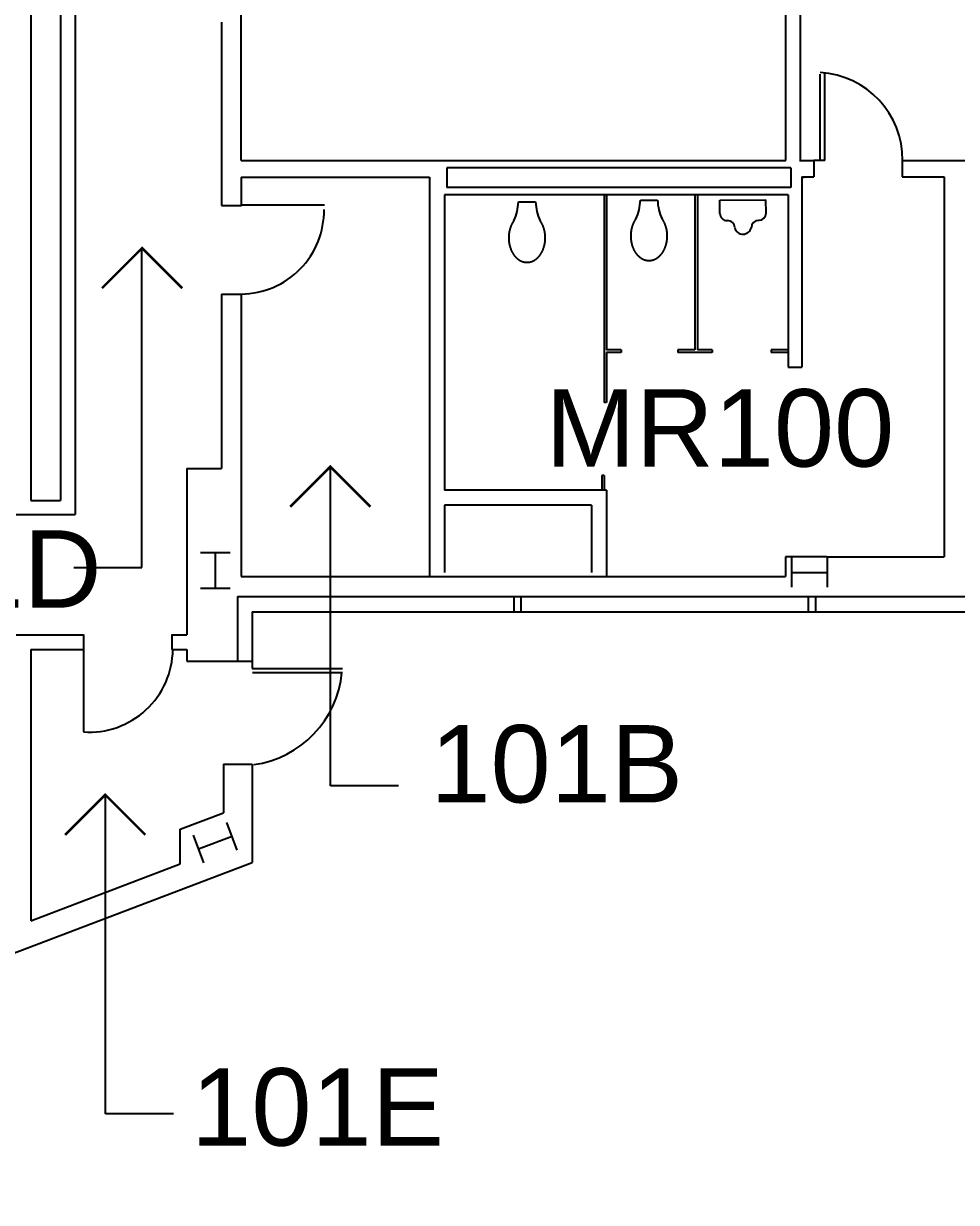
# Model space of a CAD drawing. Header units: inches. Extents: x -3488 to 2453, y 689 to 3968.
# Drawn here: x 855.2 to 1234.7, y 1318.1 to 1797.6 of the extents above; entities that cross this region are included whole.
import ezdxf

# ---------------------------------------------------------------- set-up
doc = ezdxf.new("R2010")
doc.units = ezdxf.units.IN
doc.header["$LTSCALE"] = 96
doc.header["$MEASUREMENT"] = 0
for name, color, linetype in [('A-DOOR', 4, 'CONTINUOUS'), ('A-PFLR-TEXT', 3, 'CONTINUOUS'), ('A-WALL', 5, 'CONTINUOUS'), ('P-SANR-EQPM', 5, 'CONTINUOUS'), ('S-COLS', 6, 'CONTINUOUS')]:
    doc.layers.add(name, color=color, linetype=linetype)
doc.styles.get("Standard").update_dxf_attribs({"font": 'arial.ttf'})

msp = doc.modelspace()

# ---------------------------------------------------------------- linework, layer by layer
at = {"layer": 'A-DOOR'}
for p, q in [((1179.33, 1741.91), (1179.33, 1777.12)), ((1181.25, 1741.91), (1181.25, 1777.68)), ((1181.25, 1741.91), (1179.33, 1741.91)), ((943.82, 1723.97), (977.68, 1723.97)), ((879.59, 1543.03), (879.59, 1509.46)), ((948.21, 1535.3), (984.92, 1535.3)), ((948.35, 1533.59), (984.92, 1533.59))]:
    msp.add_line(p, q, dxfattribs=at)
for centre, radius, start, end in [((1177.33, 1742.26), 35.48, 359.447, 86.7775), ((943.47, 1721.61), 34, 270.5815, 0.7407), ((881.95, 1543.38), 34, 266.0181, 359.4185), ((943.17, 1537.51), 41.74, 277.8145, 354.6993)]:
    msp.add_arc(centre, radius, start, end, dxfattribs=at)
at = {"layer": 'A-PFLR-TEXT'}
for p, q in [((903.37, 1576.43), (903.37, 1705.53)), ((980.07, 1487.52), (980.07, 1616.62)), ((875.68, 1576.43), (903.37, 1576.43)), ((1007.77, 1487.52), (980.07, 1487.52)), ((888.52, 1354.06), (888.52, 1483.16)), ((916.21, 1354.06), (888.52, 1354.06))]:
    msp.add_line(p, q, dxfattribs=at)
at = {"layer": 'A-PFLR-TEXT', "const_width": 1}
for points in [[(887.14, 1689.99), (903.44, 1706.29), (919.76, 1689.97)], [(996.31, 1601.08), (980.01, 1617.38), (963.69, 1601.06)], [(904.75, 1467.62), (888.45, 1483.92), (872.13, 1467.6)]]:
    msp.add_lwpolyline(points, dxfattribs=at)
at = {"layer": 'A-WALL'}
for p, q in [((1165.35, 1741.91), (1165.35, 2059.17)), ((943.71, 1741.91), (943.71, 1989.32)), ((876.21, 1980.88), (876.21, 1597.92)), ((858.21, 1973.16), (858.21, 1603.58)), ((870.21, 1973.16), (870.21, 1603.58)), ((1171.35, 1741.91), (1171.35, 1805.13)), ((935.71, 1798.16), (935.71, 1723.61)), ((943.71, 1741.91), (1165.35, 1741.91)), ((1170.86, 1741.91), (1176.66, 1741.91)), ((1176.66, 1741.91), (1176.66, 1735.23)), ((1179.33, 1741.91), (1176.66, 1741.91)), ((1212.66, 1741.91), (1212.66, 1735.23)), ((1212.66, 1741.91), (1258.66, 1741.91)), ((1027.37, 1738.91), (1027.37, 1730.91)), ((1167.37, 1738.91), (1027.37, 1738.91)), ((1167.37, 1738.91), (1167.37, 1730.91)), ((943.71, 1735.2), (943.71, 1723.61)), ((943.71, 1735.2), (1020.32, 1735.2)), ((1020.32, 1735.2), (1020.32, 1572.76)), ((1171.8, 1735.23), (1171.8, 1657.85)), ((1171.8, 1735.23), (1176.66, 1735.23)), ((1171.8, 1735.2), (1172.81, 1735.2)), ((1212.66, 1735.23), (1229.73, 1735.23)), ((1229.73, 1735.23), (1229.73, 1580.71)), ((1026.43, 1727.91), (1026.43, 1607.76)), ((1166.28, 1727.91), (1026.43, 1727.91)), ((1167.37, 1730.91), (1027.37, 1730.91)), ((1166.28, 1727.91), (1166.28, 1657.85)), ((935.71, 1723.61), (943.82, 1723.61)), ((935.71, 1687.61), (935.71, 1616.69)), ((935.71, 1687.61), (943.82, 1687.61)), ((943.71, 1687.61), (943.71, 1572.76)), ((1166.28, 1657.85), (1171.8, 1657.85)), ((921.7, 1616.69), (935.71, 1616.69)), ((921.7, 1616.69), (921.7, 1549.03)), ((1092.32, 1607.76), (1026.43, 1607.76)), ((1092.32, 1607.76), (1092.32, 1572.76)), ((858.21, 1603.58), (870.21, 1603.58)), ((852.21, 1597.92), (876.21, 1597.92)), ((1026.43, 1601.76), (1026.43, 1574.3)), ((1086.32, 1601.76), (1026.43, 1601.76)), ((1086.32, 1601.76), (1086.32, 1574.3)), ((1165.25, 1580.71), (1165.25, 1572.76)), ((1181.93, 1580.71), (1165.25, 1580.71)), ((1181.93, 1580.71), (1229.73, 1580.71)), ((943.71, 1572.76), (1165.25, 1572.76)), ((942.21, 1564.51), (942.21, 1538.3)), ((942.21, 1564.51), (1578.93, 1564.51)), ((1054.61, 1564.51), (1054.61, 1558.3)), ((1057.51, 1564.51), (1057.51, 1558.3)), ((1174.47, 1564.51), (1174.47, 1558.3)), ((1177.36, 1564.51), (1177.36, 1558.3)), ((948.21, 1558.3), (948.21, 1535.3)), ((948.21, 1558.3), (1583.72, 1558.3)), ((852.21, 1549.03), (879.59, 1549.03)), ((879.59, 1549.14), (879.59, 1543.03)), ((915.59, 1549.14), (915.59, 1543.03)), ((915.59, 1549.03), (921.7, 1549.03)), ((858.21, 1543.03), (858.21, 1432.66)), ((858.21, 1543.03), (879.59, 1543.03)), ((915.59, 1543.03), (921.7, 1543.03)), ((921.7, 1543.03), (921.7, 1538.3)), ((921.7, 1538.3), (948.21, 1538.3)), ((936.52, 1496.3), (936.52, 1476.57)), ((936.52, 1496.3), (948.21, 1496.3)), ((948.21, 1496.3), (948.21, 1456.38)), ((918.93, 1469.87), (936.52, 1476.57)), ((918.93, 1455.78), (918.93, 1469.87)), ((585.04, 1318.07), (948.21, 1456.38)), ((858.21, 1432.66), (918.93, 1455.78))]:
    msp.add_line(p, q, dxfattribs=at)
at = {"layer": 'P-SANR-EQPM'}
for p, q in [((1091.37, 1727.91), (1091.37, 1657.37)), ((1092.37, 1727.91), (1092.37, 1664.85)), ((1128.37, 1727.91), (1128.37, 1664.85)), ((1129.37, 1727.91), (1129.37, 1664.85)), ((1056.55, 1725.1), (1063.5, 1725.1)), ((1106.18, 1725.83), (1113.13, 1725.83)), ((1138.45, 1725.76), (1157.22, 1725.91)), ((1138.5, 1720.36), (1138.45, 1725.76)), ((1157.27, 1720.52), (1157.22, 1725.91)), ((1054.32, 1716.92), (1054.23, 1716.78)), ((1054.4, 1717.05), (1054.32, 1716.92)), ((1054.49, 1717.18), (1054.4, 1717.05)), ((1054.58, 1717.31), (1054.49, 1717.18)), ((1054.64, 1717.4), (1054.58, 1717.31)), ((1065.47, 1717.31), (1065.41, 1717.4)), ((1065.56, 1717.18), (1065.47, 1717.31)), ((1065.65, 1717.05), (1065.56, 1717.18)), ((1065.73, 1716.92), (1065.65, 1717.05)), ((1065.81, 1716.78), (1065.73, 1716.92)), ((1103.55, 1716.96), (1103.48, 1716.81)), ((1103.62, 1717.1), (1103.55, 1716.96)), ((1103.7, 1717.24), (1103.62, 1717.1)), ((1103.78, 1717.38), (1103.7, 1717.24)), ((1103.86, 1717.51), (1103.78, 1717.38)), ((1103.94, 1717.65), (1103.86, 1717.51)), ((1104.03, 1717.78), (1103.94, 1717.65)), ((1104.12, 1717.91), (1104.03, 1717.78)), ((1104.2, 1718.04), (1104.12, 1717.91)), ((1104.27, 1718.14), (1104.2, 1718.04)), ((1115.1, 1718.04), (1115.03, 1718.14)), ((1115.19, 1717.91), (1115.1, 1718.04)), ((1115.27, 1717.78), (1115.19, 1717.91)), ((1115.36, 1717.65), (1115.27, 1717.78)), ((1115.44, 1717.51), (1115.36, 1717.65)), ((1115.52, 1717.38), (1115.44, 1717.51)), ((1115.6, 1717.24), (1115.52, 1717.38)), ((1115.68, 1717.1), (1115.6, 1717.24)), ((1115.75, 1716.96), (1115.68, 1717.1)), ((1115.83, 1716.81), (1115.75, 1716.96)), ((1141.4, 1717.49), (1141.63, 1717.49)), ((1154.18, 1717.6), (1154.41, 1717.6)), ((1052.69, 1712.23), (1052.67, 1712.06)), ((1052.71, 1712.4), (1052.69, 1712.23)), ((1052.74, 1712.57), (1052.71, 1712.4)), ((1052.77, 1712.74), (1052.74, 1712.57)), ((1052.8, 1712.91), (1052.77, 1712.74)), ((1052.83, 1713.08), (1052.8, 1712.91)), ((1052.86, 1713.25), (1052.83, 1713.08)), ((1052.9, 1713.42), (1052.86, 1713.25)), ((1052.94, 1713.58), (1052.9, 1713.42)), ((1052.98, 1713.75), (1052.94, 1713.58)), ((1053.02, 1713.91), (1052.98, 1713.75)), ((1053.07, 1714.08), (1053.02, 1713.91)), ((1053.12, 1714.24), (1053.07, 1714.08)), ((1053.17, 1714.4), (1053.12, 1714.24)), ((1053.22, 1714.56), (1053.17, 1714.4)), ((1053.27, 1714.72), (1053.22, 1714.56)), ((1053.33, 1714.88), (1053.27, 1714.72)), ((1053.39, 1715.03), (1053.33, 1714.88)), ((1053.45, 1715.19), (1053.39, 1715.03)), ((1053.51, 1715.34), (1053.45, 1715.19)), ((1053.57, 1715.49), (1053.51, 1715.34)), ((1053.64, 1715.64), (1053.57, 1715.49)), ((1053.71, 1715.79), (1053.64, 1715.64)), ((1053.78, 1715.94), (1053.71, 1715.79)), ((1053.85, 1716.08), (1053.78, 1715.94)), ((1053.92, 1716.23), (1053.85, 1716.08)), ((1054, 1716.37), (1053.92, 1716.23)), ((1054.07, 1716.51), (1054, 1716.37)), ((1054.15, 1716.65), (1054.07, 1716.51)), ((1054.23, 1716.78), (1054.15, 1716.65)), ((1065.89, 1716.65), (1065.81, 1716.78)), ((1065.97, 1716.51), (1065.89, 1716.65)), ((1066.05, 1716.37), (1065.97, 1716.51)), ((1066.13, 1716.23), (1066.05, 1716.37)), ((1066.2, 1716.08), (1066.13, 1716.23)), ((1066.27, 1715.94), (1066.2, 1716.08)), ((1066.34, 1715.79), (1066.27, 1715.94)), ((1066.41, 1715.64), (1066.34, 1715.79)), ((1066.48, 1715.49), (1066.41, 1715.64)), ((1066.54, 1715.34), (1066.48, 1715.49)), ((1066.6, 1715.19), (1066.54, 1715.34)), ((1066.66, 1715.03), (1066.6, 1715.19)), ((1066.72, 1714.88), (1066.66, 1715.03)), ((1066.78, 1714.72), (1066.72, 1714.88)), ((1066.83, 1714.56), (1066.78, 1714.72)), ((1066.88, 1714.4), (1066.83, 1714.56)), ((1066.93, 1714.24), (1066.88, 1714.4)), ((1066.98, 1714.08), (1066.93, 1714.24)), ((1067.02, 1713.91), (1066.98, 1714.08)), ((1067.07, 1713.75), (1067.02, 1713.91)), ((1067.11, 1713.58), (1067.07, 1713.75)), ((1067.15, 1713.42), (1067.11, 1713.58)), ((1067.19, 1713.25), (1067.15, 1713.42)), ((1067.22, 1713.08), (1067.19, 1713.25)), ((1067.25, 1712.91), (1067.22, 1713.08)), ((1067.28, 1712.74), (1067.25, 1712.91)), ((1067.31, 1712.57), (1067.28, 1712.74)), ((1067.34, 1712.4), (1067.31, 1712.57)), ((1067.36, 1712.23), (1067.34, 1712.4)), ((1067.38, 1712.06), (1067.36, 1712.23)), ((1102.23, 1712.1), (1102.22, 1711.93)), ((1102.24, 1712.28), (1102.23, 1712.1)), ((1102.26, 1712.45), (1102.24, 1712.28)), ((1102.27, 1712.62), (1102.26, 1712.45)), ((1102.29, 1712.79), (1102.27, 1712.62)), ((1102.32, 1712.97), (1102.29, 1712.79)), ((1102.34, 1713.14), (1102.32, 1712.97)), ((1102.36, 1713.31), (1102.34, 1713.14)), ((1102.39, 1713.48), (1102.36, 1713.31)), ((1102.42, 1713.65), (1102.39, 1713.48)), ((1102.46, 1713.82), (1102.42, 1713.65)), ((1102.49, 1713.98), (1102.46, 1713.82)), ((1102.53, 1714.15), (1102.49, 1713.98)), ((1102.57, 1714.32), (1102.53, 1714.15)), ((1102.61, 1714.48), (1102.57, 1714.32)), ((1102.65, 1714.65), (1102.61, 1714.48)), ((1102.7, 1714.81), (1102.65, 1714.65)), ((1102.74, 1714.97), (1102.7, 1714.81)), ((1102.79, 1715.13), (1102.74, 1714.97)), ((1102.85, 1715.29), (1102.79, 1715.13)), ((1102.9, 1715.45), (1102.85, 1715.29)), ((1102.96, 1715.61), (1102.9, 1715.45)), ((1103.01, 1715.76), (1102.96, 1715.61)), ((1103.07, 1715.92), (1103.01, 1715.76)), ((1103.14, 1716.07), (1103.07, 1715.92)), ((1103.2, 1716.22), (1103.14, 1716.07)), ((1103.27, 1716.37), (1103.2, 1716.22)), ((1103.33, 1716.52), (1103.27, 1716.37)), ((1103.4, 1716.67), (1103.33, 1716.52)), ((1103.48, 1716.81), (1103.4, 1716.67)), ((1115.9, 1716.67), (1115.83, 1716.81)), ((1115.97, 1716.52), (1115.9, 1716.67)), ((1116.04, 1716.37), (1115.97, 1716.52)), ((1116.1, 1716.22), (1116.04, 1716.37)), ((1116.17, 1716.07), (1116.1, 1716.22)), ((1116.23, 1715.92), (1116.17, 1716.07)), ((1116.29, 1715.76), (1116.23, 1715.92)), ((1116.35, 1715.61), (1116.29, 1715.76)), ((1116.4, 1715.45), (1116.35, 1715.61)), ((1116.46, 1715.29), (1116.4, 1715.45)), ((1116.51, 1715.13), (1116.46, 1715.29)), ((1116.56, 1714.97), (1116.51, 1715.13)), ((1116.61, 1714.81), (1116.56, 1714.97)), ((1116.65, 1714.65), (1116.61, 1714.81)), ((1116.7, 1714.48), (1116.65, 1714.65)), ((1116.74, 1714.32), (1116.7, 1714.48)), ((1116.78, 1714.15), (1116.74, 1714.32)), ((1116.81, 1713.98), (1116.78, 1714.15)), ((1116.85, 1713.82), (1116.81, 1713.98)), ((1116.88, 1713.65), (1116.85, 1713.82)), ((1116.91, 1713.48), (1116.88, 1713.65)), ((1116.94, 1713.31), (1116.91, 1713.48)), ((1116.97, 1713.14), (1116.94, 1713.31)), ((1116.99, 1712.97), (1116.97, 1713.14)), ((1117.01, 1712.79), (1116.99, 1712.97)), ((1117.03, 1712.62), (1117.01, 1712.79)), ((1117.05, 1712.45), (1117.03, 1712.62)), ((1117.06, 1712.28), (1117.05, 1712.45)), ((1117.07, 1712.1), (1117.06, 1712.28)), ((1117.08, 1711.93), (1117.07, 1712.1)), ((1052.58, 1710.67), (1052.57, 1710.5)), ((1052.57, 1710.5), (1052.58, 1710.32)), ((1052.59, 1711.2), (1052.58, 1711.02)), ((1052.58, 1711.02), (1052.58, 1710.85)), ((1052.58, 1710.85), (1052.58, 1710.67)), ((1052.58, 1710.32), (1052.58, 1710.15)), ((1052.58, 1710.15), (1052.58, 1709.98)), ((1052.58, 1709.98), (1052.59, 1709.8)), ((1052.6, 1711.37), (1052.59, 1711.2)), ((1052.59, 1709.8), (1052.6, 1709.63)), ((1052.61, 1711.54), (1052.6, 1711.37)), ((1052.6, 1709.63), (1052.61, 1709.46)), ((1052.63, 1711.72), (1052.61, 1711.54)), ((1052.61, 1709.46), (1052.63, 1709.28)), ((1052.65, 1711.89), (1052.63, 1711.72)), ((1052.63, 1709.28), (1052.65, 1709.11)), ((1052.67, 1712.06), (1052.65, 1711.89)), ((1052.65, 1709.11), (1052.67, 1708.94)), ((1052.67, 1708.94), (1052.69, 1708.77)), ((1052.69, 1708.77), (1052.71, 1708.59)), ((1052.71, 1708.59), (1052.74, 1708.42)), ((1052.74, 1708.42), (1052.77, 1708.25)), ((1052.77, 1708.25), (1052.8, 1708.08)), ((1052.8, 1708.08), (1052.83, 1707.92)), ((1052.83, 1707.92), (1052.86, 1707.75)), ((1052.86, 1707.75), (1052.9, 1707.58)), ((1052.9, 1707.58), (1052.94, 1707.41)), ((1052.94, 1707.41), (1052.98, 1707.25)), ((1067.07, 1707.25), (1067.11, 1707.41)), ((1067.11, 1707.41), (1067.15, 1707.58)), ((1067.15, 1707.58), (1067.19, 1707.75)), ((1067.19, 1707.75), (1067.22, 1707.92)), ((1067.22, 1707.92), (1067.25, 1708.08)), ((1067.25, 1708.08), (1067.28, 1708.25)), ((1067.28, 1708.25), (1067.31, 1708.42)), ((1067.31, 1708.42), (1067.34, 1708.59)), ((1067.34, 1708.59), (1067.36, 1708.77)), ((1067.36, 1708.77), (1067.38, 1708.94)), ((1067.4, 1711.89), (1067.38, 1712.06)), ((1067.38, 1708.94), (1067.4, 1709.11)), ((1067.42, 1711.72), (1067.4, 1711.89)), ((1067.4, 1709.11), (1067.42, 1709.28)), ((1067.43, 1711.54), (1067.42, 1711.72)), ((1067.42, 1709.28), (1067.43, 1709.46)), ((1067.45, 1711.37), (1067.43, 1711.54)), ((1067.43, 1709.46), (1067.45, 1709.63)), ((1067.46, 1711.2), (1067.45, 1711.37)), ((1067.45, 1709.63), (1067.46, 1709.8)), ((1067.46, 1711.02), (1067.46, 1711.2)), ((1067.47, 1710.85), (1067.46, 1711.02)), ((1067.46, 1709.98), (1067.47, 1710.15)), ((1067.46, 1709.8), (1067.46, 1709.98)), ((1067.47, 1710.67), (1067.47, 1710.85)), ((1067.47, 1710.5), (1067.47, 1710.67)), ((1067.47, 1710.32), (1067.47, 1710.5)), ((1067.47, 1710.15), (1067.47, 1710.32)), ((1102.21, 1711.58), (1102.2, 1711.41)), ((1102.2, 1711.41), (1102.2, 1711.23)), ((1102.2, 1711.23), (1102.2, 1711.06)), ((1102.2, 1711.06), (1102.21, 1710.88)), ((1102.22, 1711.93), (1102.21, 1711.75)), ((1102.21, 1711.75), (1102.21, 1711.58)), ((1102.21, 1710.88), (1102.21, 1710.71)), ((1102.21, 1710.71), (1102.22, 1710.54)), ((1102.22, 1710.54), (1102.23, 1710.36)), ((1102.23, 1710.36), (1102.24, 1710.19)), ((1102.24, 1710.19), (1102.26, 1710.02)), ((1102.26, 1710.02), (1102.27, 1709.84)), ((1102.27, 1709.84), (1102.29, 1709.67)), ((1102.29, 1709.67), (1102.32, 1709.5)), ((1102.32, 1709.5), (1102.34, 1709.33)), ((1102.34, 1709.33), (1102.36, 1709.16)), ((1102.36, 1709.16), (1102.39, 1708.99)), ((1102.39, 1708.99), (1102.42, 1708.82)), ((1102.42, 1708.82), (1102.46, 1708.65)), ((1102.46, 1708.65), (1102.49, 1708.48)), ((1102.49, 1708.48), (1102.53, 1708.31)), ((1102.53, 1708.31), (1102.57, 1708.15)), ((1102.57, 1708.15), (1102.61, 1707.98)), ((1102.61, 1707.98), (1102.65, 1707.82)), ((1102.65, 1707.82), (1102.7, 1707.65)), ((1102.7, 1707.65), (1102.74, 1707.49)), ((1102.74, 1707.49), (1102.79, 1707.33)), ((1102.79, 1707.33), (1102.85, 1707.17)), ((1116.46, 1707.17), (1116.51, 1707.33)), ((1116.51, 1707.33), (1116.56, 1707.49)), ((1116.56, 1707.49), (1116.61, 1707.65)), ((1116.61, 1707.65), (1116.65, 1707.82)), ((1116.65, 1707.82), (1116.7, 1707.98)), ((1116.7, 1707.98), (1116.74, 1708.15)), ((1116.74, 1708.15), (1116.78, 1708.31)), ((1116.78, 1708.31), (1116.81, 1708.48)), ((1116.81, 1708.48), (1116.85, 1708.65)), ((1116.85, 1708.65), (1116.88, 1708.82)), ((1116.88, 1708.82), (1116.91, 1708.99)), ((1116.91, 1708.99), (1116.94, 1709.16)), ((1116.94, 1709.16), (1116.97, 1709.33)), ((1116.97, 1709.33), (1116.99, 1709.5)), ((1116.99, 1709.5), (1117.01, 1709.67)), ((1117.01, 1709.67), (1117.03, 1709.84)), ((1117.03, 1709.84), (1117.05, 1710.02)), ((1117.05, 1710.02), (1117.06, 1710.19)), ((1117.06, 1710.19), (1117.07, 1710.36)), ((1117.07, 1710.36), (1117.08, 1710.54)), ((1117.09, 1711.75), (1117.08, 1711.93)), ((1117.08, 1710.54), (1117.09, 1710.71)), ((1117.1, 1711.58), (1117.09, 1711.75)), ((1117.09, 1710.71), (1117.1, 1710.88)), ((1117.1, 1711.41), (1117.1, 1711.58)), ((1117.1, 1711.23), (1117.1, 1711.41)), ((1117.1, 1711.06), (1117.1, 1711.23)), ((1117.1, 1710.88), (1117.1, 1711.06)), ((1052.98, 1707.25), (1053.02, 1707.08)), ((1053.02, 1707.08), (1053.07, 1706.92)), ((1053.07, 1706.92), (1053.12, 1706.76)), ((1053.12, 1706.76), (1053.17, 1706.6)), ((1053.17, 1706.6), (1053.22, 1706.44)), ((1053.22, 1706.44), (1053.27, 1706.28)), ((1053.27, 1706.28), (1053.33, 1706.12)), ((1053.33, 1706.12), (1053.39, 1705.97)), ((1053.39, 1705.97), (1053.45, 1705.81)), ((1053.45, 1705.81), (1053.51, 1705.66)), ((1053.51, 1705.66), (1053.57, 1705.51)), ((1053.57, 1705.51), (1053.64, 1705.36)), ((1053.64, 1705.36), (1053.71, 1705.21)), ((1053.71, 1705.21), (1053.78, 1705.06)), ((1053.78, 1705.06), (1053.85, 1704.92)), ((1053.85, 1704.92), (1053.92, 1704.77)), ((1053.92, 1704.77), (1054, 1704.63)), ((1054, 1704.63), (1054.07, 1704.49)), ((1054.07, 1704.49), (1054.15, 1704.35)), ((1054.15, 1704.35), (1054.23, 1704.22)), ((1054.23, 1704.22), (1054.32, 1704.08)), ((1054.32, 1704.08), (1054.4, 1703.95)), ((1054.4, 1703.95), (1054.49, 1703.82)), ((1054.49, 1703.82), (1054.58, 1703.69)), ((1054.58, 1703.69), (1054.66, 1703.56)), ((1054.66, 1703.56), (1054.76, 1703.44)), ((1054.76, 1703.44), (1054.85, 1703.32)), ((1054.85, 1703.32), (1054.94, 1703.2)), ((1054.94, 1703.2), (1055.04, 1703.08)), ((1055.04, 1703.08), (1055.14, 1702.96)), ((1055.14, 1702.96), (1055.24, 1702.85)), ((1055.24, 1702.85), (1055.34, 1702.74)), ((1055.34, 1702.74), (1055.44, 1702.63)), ((1055.44, 1702.63), (1055.54, 1702.53)), ((1055.54, 1702.53), (1055.65, 1702.42)), ((1064.4, 1702.42), (1064.51, 1702.53)), ((1064.51, 1702.53), (1064.61, 1702.63)), ((1064.61, 1702.63), (1064.71, 1702.74)), ((1064.71, 1702.74), (1064.81, 1702.85)), ((1064.81, 1702.85), (1064.91, 1702.96)), ((1064.91, 1702.96), (1065.01, 1703.08)), ((1065.01, 1703.08), (1065.1, 1703.2)), ((1065.1, 1703.2), (1065.2, 1703.32)), ((1065.2, 1703.32), (1065.29, 1703.44)), ((1065.29, 1703.44), (1065.38, 1703.56)), ((1065.38, 1703.56), (1065.47, 1703.69)), ((1065.47, 1703.69), (1065.56, 1703.82)), ((1065.56, 1703.82), (1065.65, 1703.95)), ((1065.65, 1703.95), (1065.73, 1704.08)), ((1065.73, 1704.08), (1065.81, 1704.22)), ((1065.81, 1704.22), (1065.89, 1704.35)), ((1065.89, 1704.35), (1065.97, 1704.49)), ((1065.97, 1704.49), (1066.05, 1704.63)), ((1066.05, 1704.63), (1066.13, 1704.77)), ((1066.13, 1704.77), (1066.2, 1704.92)), ((1066.2, 1704.92), (1066.27, 1705.06)), ((1066.27, 1705.06), (1066.34, 1705.21)), ((1066.34, 1705.21), (1066.41, 1705.36)), ((1066.41, 1705.36), (1066.48, 1705.51)), ((1066.48, 1705.51), (1066.54, 1705.66)), ((1066.54, 1705.66), (1066.6, 1705.81)), ((1066.6, 1705.81), (1066.66, 1705.97)), ((1066.66, 1705.97), (1066.72, 1706.12)), ((1066.72, 1706.12), (1066.78, 1706.28)), ((1066.78, 1706.28), (1066.83, 1706.44)), ((1066.83, 1706.44), (1066.88, 1706.6)), ((1066.88, 1706.6), (1066.93, 1706.76)), ((1066.93, 1706.76), (1066.98, 1706.92)), ((1066.98, 1706.92), (1067.02, 1707.08)), ((1067.02, 1707.08), (1067.07, 1707.25)), ((1102.85, 1707.17), (1102.9, 1707.01)), ((1102.9, 1707.01), (1102.96, 1706.86)), ((1102.96, 1706.86), (1103.01, 1706.7)), ((1103.01, 1706.7), (1103.07, 1706.55)), ((1103.07, 1706.55), (1103.14, 1706.39)), ((1103.14, 1706.39), (1103.2, 1706.24)), ((1103.2, 1706.24), (1103.27, 1706.09)), ((1103.27, 1706.09), (1103.33, 1705.94)), ((1103.33, 1705.94), (1103.4, 1705.79)), ((1103.4, 1705.79), (1103.48, 1705.65)), ((1103.48, 1705.65), (1103.55, 1705.51)), ((1103.55, 1705.51), (1103.62, 1705.36)), ((1103.62, 1705.36), (1103.7, 1705.22)), ((1103.7, 1705.22), (1103.78, 1705.09)), ((1103.78, 1705.09), (1103.86, 1704.95)), ((1103.86, 1704.95), (1103.94, 1704.81)), ((1103.94, 1704.81), (1104.03, 1704.68)), ((1104.03, 1704.68), (1104.12, 1704.55)), ((1104.12, 1704.55), (1104.2, 1704.42)), ((1104.2, 1704.42), (1104.29, 1704.3)), ((1104.29, 1704.3), (1104.38, 1704.17)), ((1104.38, 1704.17), (1104.48, 1704.05)), ((1104.48, 1704.05), (1104.57, 1703.93)), ((1104.57, 1703.93), (1104.67, 1703.81)), ((1104.67, 1703.81), (1104.76, 1703.7)), ((1104.76, 1703.7), (1104.86, 1703.58)), ((1104.86, 1703.58), (1104.96, 1703.47)), ((1104.96, 1703.47), (1105.07, 1703.37)), ((1105.07, 1703.37), (1105.17, 1703.26)), ((1105.17, 1703.26), (1105.27, 1703.16)), ((1105.27, 1703.16), (1105.38, 1703.05)), ((1105.38, 1703.05), (1105.49, 1702.96)), ((1105.49, 1702.96), (1105.59, 1702.86)), ((1105.59, 1702.86), (1105.7, 1702.77)), ((1105.7, 1702.77), (1105.81, 1702.67)), ((1105.81, 1702.67), (1105.93, 1702.59)), ((1105.93, 1702.59), (1106.04, 1702.5)), ((1106.04, 1702.5), (1106.15, 1702.42)), ((1113.15, 1702.42), (1113.26, 1702.5)), ((1113.26, 1702.5), (1113.38, 1702.59)), ((1113.38, 1702.59), (1113.49, 1702.67)), ((1113.49, 1702.67), (1113.6, 1702.77)), ((1113.6, 1702.77), (1113.71, 1702.86)), ((1113.71, 1702.86), (1113.82, 1702.96)), ((1113.82, 1702.96), (1113.93, 1703.05)), ((1113.93, 1703.05), (1114.03, 1703.16)), ((1114.03, 1703.16), (1114.14, 1703.26)), ((1114.14, 1703.26), (1114.24, 1703.37)), ((1114.24, 1703.37), (1114.34, 1703.47)), ((1114.34, 1703.47), (1114.44, 1703.58)), ((1114.44, 1703.58), (1114.54, 1703.7)), ((1114.54, 1703.7), (1114.64, 1703.81)), ((1114.64, 1703.81), (1114.73, 1703.93)), ((1114.73, 1703.93), (1114.83, 1704.05)), ((1114.83, 1704.05), (1114.92, 1704.17)), ((1114.92, 1704.17), (1115.01, 1704.3)), ((1115.01, 1704.3), (1115.1, 1704.42)), ((1115.1, 1704.42), (1115.19, 1704.55)), ((1115.19, 1704.55), (1115.27, 1704.68)), ((1115.27, 1704.68), (1115.36, 1704.81)), ((1115.36, 1704.81), (1115.44, 1704.95)), ((1115.44, 1704.95), (1115.52, 1705.09)), ((1115.52, 1705.09), (1115.6, 1705.22)), ((1115.6, 1705.22), (1115.68, 1705.36)), ((1115.68, 1705.36), (1115.75, 1705.51)), ((1115.75, 1705.51), (1115.83, 1705.65)), ((1115.83, 1705.65), (1115.9, 1705.79)), ((1115.9, 1705.79), (1115.97, 1705.94)), ((1115.97, 1705.94), (1116.04, 1706.09)), ((1116.04, 1706.09), (1116.1, 1706.24)), ((1116.1, 1706.24), (1116.17, 1706.39)), ((1116.17, 1706.39), (1116.23, 1706.55)), ((1116.23, 1706.55), (1116.29, 1706.7)), ((1116.29, 1706.7), (1116.35, 1706.86)), ((1116.35, 1706.86), (1116.4, 1707.01)), ((1116.4, 1707.01), (1116.46, 1707.17)), ((1055.65, 1702.42), (1055.75, 1702.32)), ((1055.75, 1702.32), (1055.86, 1702.22)), ((1055.86, 1702.22), (1055.97, 1702.13)), ((1055.97, 1702.13), (1056.08, 1702.03)), ((1056.08, 1702.03), (1056.19, 1701.94)), ((1056.19, 1701.94), (1056.3, 1701.85)), ((1056.3, 1701.85), (1056.41, 1701.77)), ((1056.41, 1701.77), (1056.53, 1701.68)), ((1056.53, 1701.68), (1056.64, 1701.6)), ((1056.64, 1701.6), (1056.76, 1701.53)), ((1056.76, 1701.53), (1056.88, 1701.45)), ((1056.88, 1701.45), (1056.99, 1701.38)), ((1056.99, 1701.38), (1057.11, 1701.31)), ((1057.11, 1701.31), (1057.23, 1701.24)), ((1057.23, 1701.24), (1057.35, 1701.18)), ((1057.35, 1701.18), (1057.48, 1701.12)), ((1057.48, 1701.12), (1057.6, 1701.06)), ((1057.6, 1701.06), (1057.72, 1701)), ((1057.72, 1701), (1057.85, 1700.95)), ((1057.85, 1700.95), (1057.97, 1700.9)), ((1057.97, 1700.9), (1058.1, 1700.86)), ((1058.1, 1700.86), (1058.22, 1700.81)), ((1058.22, 1700.81), (1058.35, 1700.77)), ((1058.35, 1700.77), (1058.48, 1700.73)), ((1058.48, 1700.73), (1058.6, 1700.7)), ((1058.6, 1700.7), (1058.73, 1700.67)), ((1058.73, 1700.67), (1058.86, 1700.64)), ((1058.86, 1700.64), (1058.99, 1700.61)), ((1058.99, 1700.61), (1059.12, 1700.59)), ((1059.12, 1700.59), (1059.25, 1700.57)), ((1059.25, 1700.57), (1059.37, 1700.55)), ((1059.37, 1700.55), (1059.5, 1700.54)), ((1059.5, 1700.54), (1059.63, 1700.53)), ((1059.63, 1700.53), (1059.76, 1700.52)), ((1059.76, 1700.52), (1059.89, 1700.52)), ((1059.89, 1700.52), (1060.02, 1700.52)), ((1060.02, 1700.52), (1060.15, 1700.52)), ((1060.15, 1700.52), (1060.28, 1700.52)), ((1060.28, 1700.52), (1060.41, 1700.53)), ((1060.41, 1700.53), (1060.54, 1700.54)), ((1060.54, 1700.54), (1060.67, 1700.55)), ((1060.67, 1700.55), (1060.8, 1700.57)), ((1060.8, 1700.57), (1060.93, 1700.59)), ((1060.93, 1700.59), (1061.06, 1700.61)), ((1061.06, 1700.61), (1061.19, 1700.64)), ((1061.19, 1700.64), (1061.32, 1700.67)), ((1061.32, 1700.67), (1061.45, 1700.7)), ((1061.45, 1700.7), (1061.57, 1700.73)), ((1061.57, 1700.73), (1061.7, 1700.77)), ((1061.7, 1700.77), (1061.83, 1700.81)), ((1061.83, 1700.81), (1061.95, 1700.86)), ((1061.95, 1700.86), (1062.08, 1700.9)), ((1062.08, 1700.9), (1062.2, 1700.95)), ((1062.2, 1700.95), (1062.33, 1701)), ((1062.33, 1701), (1062.45, 1701.06)), ((1062.45, 1701.06), (1062.57, 1701.12)), ((1062.57, 1701.12), (1062.69, 1701.18)), ((1062.69, 1701.18), (1062.81, 1701.24)), ((1062.81, 1701.24), (1062.93, 1701.31)), ((1062.93, 1701.31), (1063.05, 1701.38)), ((1063.05, 1701.38), (1063.17, 1701.45)), ((1063.17, 1701.45), (1063.29, 1701.53)), ((1063.29, 1701.53), (1063.41, 1701.6)), ((1063.41, 1701.6), (1063.52, 1701.68)), ((1063.52, 1701.68), (1063.64, 1701.77)), ((1063.64, 1701.77), (1063.75, 1701.85)), ((1063.75, 1701.85), (1063.86, 1701.94)), ((1063.86, 1701.94), (1063.97, 1702.03)), ((1063.97, 1702.03), (1064.08, 1702.13)), ((1064.08, 1702.13), (1064.19, 1702.22)), ((1064.19, 1702.22), (1064.3, 1702.32)), ((1064.3, 1702.32), (1064.4, 1702.42)), ((1106.15, 1702.42), (1106.27, 1702.34)), ((1106.27, 1702.34), (1106.39, 1702.26)), ((1106.39, 1702.26), (1106.5, 1702.18)), ((1106.5, 1702.18), (1106.62, 1702.11)), ((1106.62, 1702.11), (1106.74, 1702.04)), ((1106.74, 1702.04), (1106.86, 1701.98)), ((1106.86, 1701.98), (1106.98, 1701.91)), ((1106.98, 1701.91), (1107.1, 1701.85)), ((1107.1, 1701.85), (1107.23, 1701.79)), ((1107.23, 1701.79), (1107.35, 1701.74)), ((1107.35, 1701.74), (1107.47, 1701.68)), ((1107.47, 1701.68), (1107.6, 1701.64)), ((1107.6, 1701.64), (1107.72, 1701.59)), ((1107.72, 1701.59), (1107.85, 1701.55)), ((1107.85, 1701.55), (1107.98, 1701.5)), ((1107.98, 1701.5), (1108.1, 1701.47)), ((1108.1, 1701.47), (1108.23, 1701.43)), ((1108.23, 1701.43), (1108.36, 1701.4)), ((1108.36, 1701.4), (1108.49, 1701.37)), ((1108.49, 1701.37), (1108.62, 1701.35)), ((1108.62, 1701.35), (1108.74, 1701.32)), ((1108.74, 1701.32), (1108.87, 1701.3)), ((1108.87, 1701.3), (1109, 1701.29)), ((1109, 1701.29), (1109.13, 1701.27)), ((1109.13, 1701.27), (1109.26, 1701.26)), ((1109.26, 1701.26), (1109.39, 1701.25)), ((1109.39, 1701.25), (1109.52, 1701.25)), ((1109.52, 1701.25), (1109.65, 1701.25)), ((1109.65, 1701.25), (1109.78, 1701.25)), ((1109.78, 1701.25), (1109.91, 1701.25)), ((1109.91, 1701.25), (1110.04, 1701.26)), ((1110.04, 1701.26), (1110.17, 1701.27)), ((1110.17, 1701.27), (1110.3, 1701.29)), ((1110.3, 1701.29), (1110.43, 1701.3)), ((1110.43, 1701.3), (1110.56, 1701.32)), ((1110.56, 1701.32), (1110.69, 1701.35)), ((1110.69, 1701.35), (1110.82, 1701.37)), ((1110.82, 1701.37), (1110.95, 1701.4)), ((1110.95, 1701.4), (1111.07, 1701.43)), ((1111.07, 1701.43), (1111.2, 1701.47)), ((1111.2, 1701.47), (1111.33, 1701.5)), ((1111.33, 1701.5), (1111.45, 1701.55)), ((1111.45, 1701.55), (1111.58, 1701.59)), ((1111.58, 1701.59), (1111.71, 1701.64)), ((1111.71, 1701.64), (1111.83, 1701.68)), ((1111.83, 1701.68), (1111.95, 1701.74)), ((1111.95, 1701.74), (1112.08, 1701.79)), ((1112.08, 1701.79), (1112.2, 1701.85)), ((1112.2, 1701.85), (1112.32, 1701.91)), ((1112.32, 1701.91), (1112.44, 1701.98)), ((1112.44, 1701.98), (1112.56, 1702.04)), ((1112.56, 1702.04), (1112.68, 1702.11)), ((1112.68, 1702.11), (1112.8, 1702.18)), ((1112.8, 1702.18), (1112.92, 1702.26)), ((1112.92, 1702.26), (1113.03, 1702.34)), ((1113.03, 1702.34), (1113.15, 1702.42)), ((1098.37, 1664.85), (1092.37, 1664.85)), ((1098.37, 1664.85), (1098.37, 1663.85)), ((1121.37, 1664.85), (1121.37, 1663.85)), ((1128.37, 1664.85), (1121.37, 1664.85)), ((1135.37, 1664.85), (1129.37, 1664.85)), ((1135.37, 1664.85), (1135.37, 1663.85)), ((1159.37, 1664.85), (1159.37, 1663.85)), ((1166.28, 1664.85), (1159.37, 1664.85)), ((1091.37, 1663.85), (1091.37, 1643.52)), ((1098.37, 1663.85), (1092.37, 1663.85)), ((1092.37, 1663.85), (1092.37, 1643.52)), ((1135.37, 1663.85), (1121.37, 1663.85)), ((1166.28, 1663.85), (1159.37, 1663.85)), ((1092.37, 1643.52), (1091.37, 1643.52)), ((1091.43, 1613.76), (1090.43, 1613.76)), ((1090.43, 1613.76), (1090.43, 1607.76)), ((1091.43, 1613.76), (1091.43, 1607.76))]:
    msp.add_line(p, q, dxfattribs=at)
for centre, radius, start, end in [((1035.8, 1725.98), 20.76, 335.5679, 357.5779), ((1084.25, 1725.98), 20.76, 182.4221, 204.4321), ((1085.43, 1726.71), 20.76, 335.5679, 357.5779), ((1133.87, 1726.71), 20.76, 182.4221, 204.4321), ((1141.38, 1720.39), 2.88, 180.4792, 270.4792), ((1141.66, 1714.6), 2.88, 0.4792, 90.4792), ((1154.21, 1714.71), 2.88, 90.4792, 180.4792), ((1154.39, 1720.49), 2.88, 270.4792, 0.4792), ((1147.93, 1715.47), 3.49, 194.0095, 346.9489)]:
    msp.add_arc(centre, radius, start, end, dxfattribs=at)
at = {"layer": 'S-COLS'}
for p, q in [((927.21, 1582.46), (939.21, 1582.46)), ((933.21, 1582.46), (933.21, 1567.9)), ((1167.77, 1568.3), (1167.77, 1580.3)), ((1182.33, 1568.3), (1182.33, 1580.3)), ((1167.77, 1574.3), (1182.33, 1574.3)), ((927.21, 1567.9), (939.21, 1567.9)), ((942.15, 1461.41), (937.89, 1472.63)), ((928.54, 1456.24), (924.28, 1467.46)), ((926.41, 1461.85), (940.02, 1467.02))]:
    msp.add_line(p, q, dxfattribs=at)

# ---------------------------------------------------------------- texts
at = {"layer": 'A-PFLR-TEXT'}
for s, p in [('MR100', (1067.59, 1617.41)), ('101D', (781.79, 1560.01)), ('101B', (1020.73, 1480.77)), ('101E', (923.43, 1341.17))]:
    msp.add_text(s, height=31.5, dxfattribs=at).set_placement(p)

doc.saveas('drawing.dxf')
